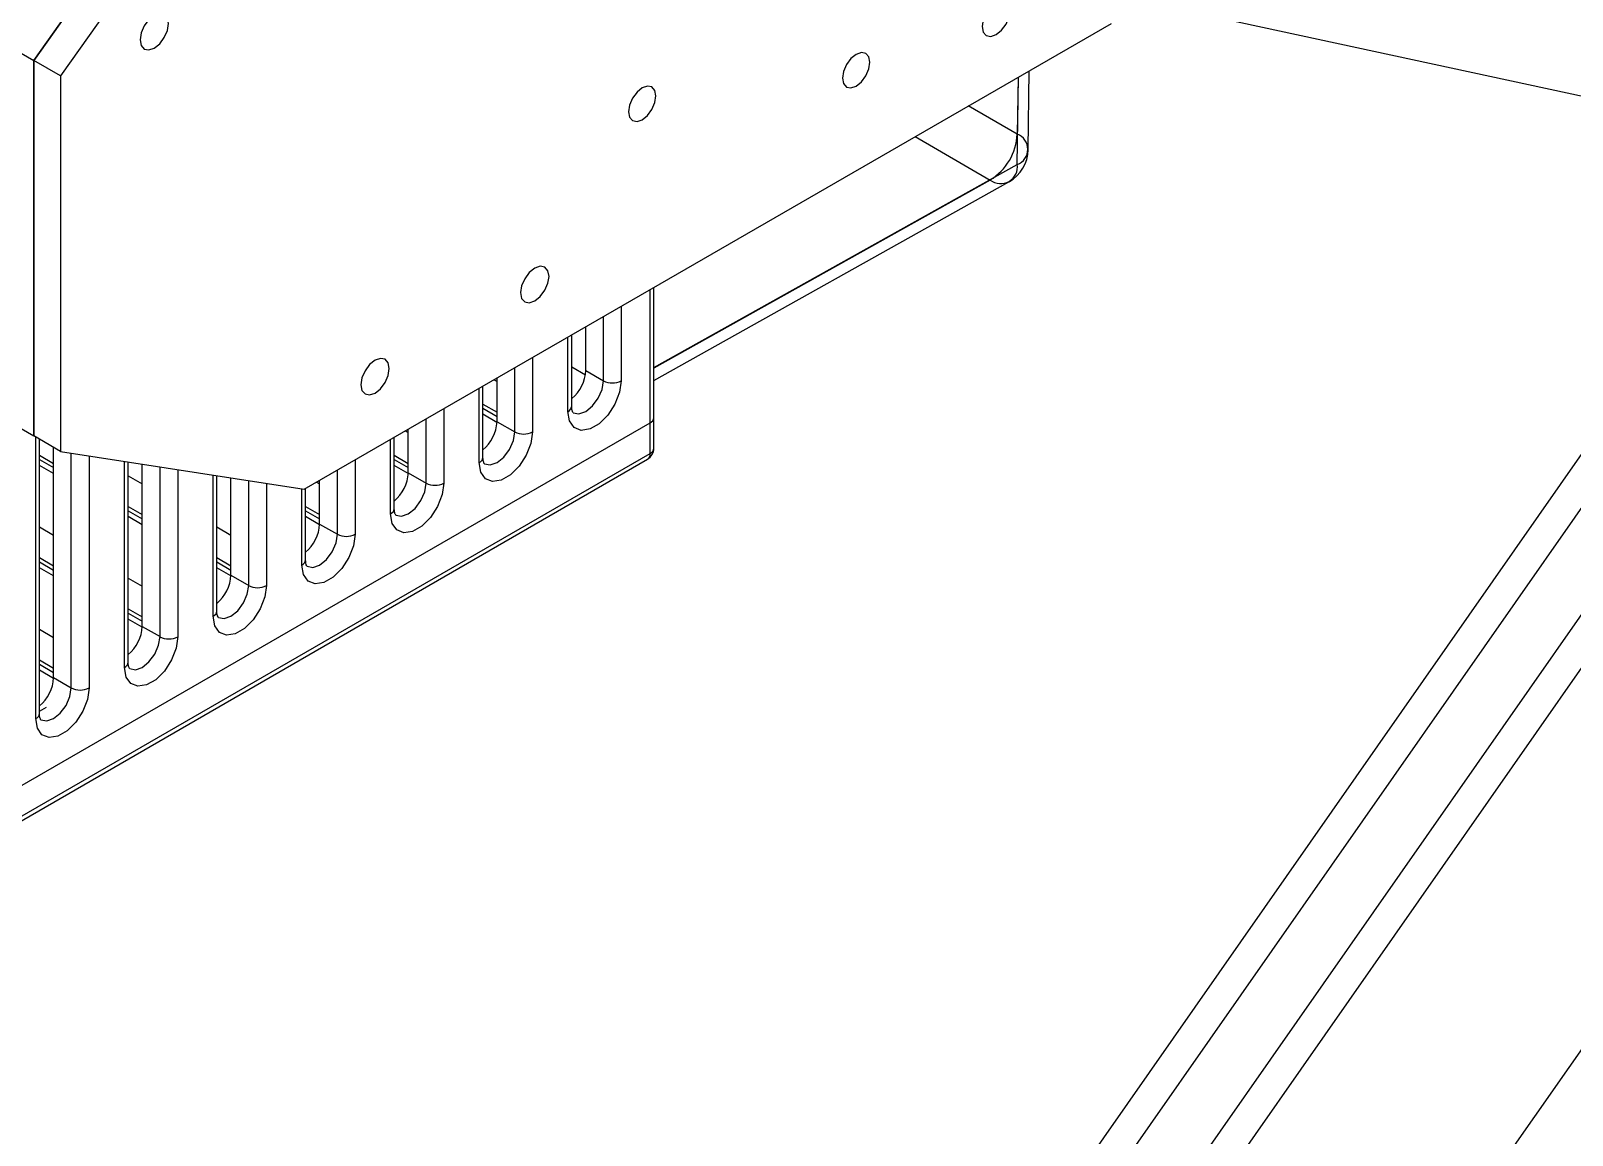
# Model space of a CAD drawing. Header units: millimetres. Extents: x 0 to 293, y 0 to 345.
# Drawn here: x 108 to 230.8, y 88.1 to 176.2 of the extents above; entities that cross this region are included whole.
import ezdxf

# ---------------------------------------------------------------- set-up
doc = ezdxf.new("R2010")
doc.units = ezdxf.units.MM

msp = doc.modelspace()

# ---------------------------------------------------------------- linework, layer by layer
at = {"color": 7, "linetype": 'Continuous', "lineweight": 25}
for p, q in [((108.19, 173.79), (165.72, 255.17)), ((165.72, 255.17), (108.19, 173.79)), ((167.84, 253.95), (110.31, 172.56)), ((2.12, 235.02), (108.19, 173.79)), ((2.16, 235), (108.19, 173.79)), ((2.12, 205.08), (108.19, 143.85)), ((177.74, 182.59), (256.67, 165.56)), ((265.63, 178.38), (187.15, 66.07)), ((267.75, 177.16), (189.27, 64.85)), ((129.74, 139.6), (194.1, 176.75)), ((108.19, 143.85), (108.19, 173.79)), ((110.31, 172.56), (108.19, 173.79)), ((108.19, 173.79), (108.19, 143.85)), ((110.31, 172.56), (110.31, 142.62)), ((186.59, 165.51), (186.69, 172.47)), ((186.65, 172.45), (186.59, 167.92)), ((187.47, 166.69), (187.55, 172.97)), ((186.59, 167.92), (182.69, 170.17)), ((178.45, 167.72), (184.44, 164.26)), ((248.91, 167.24), (180.79, 69.75)), ((251.5, 166.68), (182.91, 68.52)), ((157.62, 149.31), (186.59, 165.51)), ((213.86, 69.57), (280.36, 164.74)), ((184.44, 164.26), (157.62, 149.27)), ((157.62, 148.28), (185.93, 164.11)), ((157.33, 144.91), (157.33, 155.53)), ((157.62, 145.31), (157.62, 155.7)), ((155.02, 154.19), (155.02, 148.26)), ((152.19, 149.07), (152.19, 152.56)), ((153.6, 148.26), (153.6, 153.37)), ((150.77, 145.81), (150.77, 151.74)), ((151.07, 146.22), (151.07, 151.91)), ((147.94, 150.11), (147.94, 144.18)), ((146.53, 144.18), (146.53, 149.29)), ((152.16, 148.71), (151.07, 149.34)), ((152.19, 149.07), (153.6, 148.26)), ((143.7, 141.73), (143.7, 147.66)), ((143.99, 142.14), (143.99, 147.83)), ((144.88, 148.34), (145.12, 148.2)), ((145.12, 144.99), (145.12, 148.48)), ((143.99, 146.4), (145.12, 145.75)), ((139.46, 140.09), (139.46, 145.21)), ((140.87, 146.03), (140.87, 140.09)), ((143.99, 146.06), (145.12, 145.41)), ((145.11, 144.93), (143.99, 145.58)), ((157.62, 142.87), (157.62, 145.31)), ((105.7, 115.1), (157.33, 144.91)), ((105.7, 115.1), (157.33, 144.91)), ((110.31, 142.62), (108.19, 143.85)), ((137.8, 144.25), (138.04, 144.12)), ((138.04, 140.91), (138.04, 144.39)), ((145.12, 144.99), (146.53, 144.18)), ((157.33, 142.46), (157.33, 144.91)), ((108.35, 121.32), (108.35, 143.75)), ((108.64, 121.72), (108.64, 143.59)), ((109.76, 124.58), (109.76, 142.94)), ((110.31, 142.62), (129.74, 139.6)), ((136.63, 137.64), (136.63, 143.58)), ((136.92, 138.05), (136.92, 143.75)), ((105.49, 112.19), (157.12, 142)), ((105.7, 112.65), (157.33, 142.46)), ((108.64, 142.31), (109.76, 141.67)), ((108.64, 141.98), (109.76, 141.33)), ((109.76, 140.85), (108.64, 141.5)), ((111.17, 123.77), (111.17, 142.49)), ((112.59, 142.27), (112.59, 123.77)), ((115.42, 125.4), (115.42, 141.83)), ((115.71, 125.81), (115.71, 141.78)), ((116.83, 128.66), (116.83, 141.61)), ((118.25, 127.85), (118.25, 141.39)), ((133.8, 141.94), (133.8, 136.01)), ((136.92, 142.31), (138.04, 141.67)), ((136.92, 141.98), (138.04, 141.33)), ((138.04, 140.85), (136.92, 141.5)), ((115.71, 140.68), (116.83, 140.03)), ((119.66, 141.17), (119.66, 127.85)), ((122.49, 129.48), (122.49, 140.73)), ((122.78, 129.89), (122.78, 140.68)), ((123.9, 132.75), (123.9, 140.51)), ((125.32, 131.93), (125.32, 140.29)), ((130.73, 140.17), (130.97, 140.03)), ((130.97, 136.83), (130.97, 140.31)), ((132.39, 136.01), (132.39, 141.13)), ((138.04, 140.91), (139.46, 140.09)), ((126.73, 140.07), (126.73, 131.93)), ((129.56, 133.56), (129.56, 139.63)), ((129.85, 133.97), (129.85, 139.66)), ((115.71, 138.23), (116.83, 137.58)), ((115.71, 137.89), (116.83, 137.25)), ((129.85, 138.23), (130.97, 137.58)), ((129.85, 137.89), (130.97, 137.25)), ((108.64, 136.6), (109.76, 135.95)), ((116.83, 136.77), (115.71, 137.42)), ((122.78, 136.6), (123.9, 135.95)), ((130.97, 136.77), (129.85, 137.42)), ((130.97, 136.83), (132.39, 136.01)), ((108.64, 134.15), (109.76, 133.5)), ((122.78, 134.15), (123.9, 133.5)), ((108.64, 133.81), (109.76, 133.16)), ((109.76, 132.69), (108.64, 133.33)), ((122.78, 133.81), (123.9, 133.16)), ((123.9, 132.69), (122.78, 133.33)), ((123.9, 132.75), (125.32, 131.93)), ((115.71, 132.52), (116.83, 131.87)), ((115.71, 130.07), (116.83, 129.42)), ((115.71, 129.73), (116.83, 129.08)), ((116.83, 128.61), (115.71, 129.25)), ((108.64, 128.44), (109.76, 127.79)), ((116.83, 128.66), (118.25, 127.85)), ((108.64, 125.99), (109.76, 125.34)), ((108.64, 125.65), (109.76, 125)), ((109.76, 124.52), (108.64, 125.17)), ((109.76, 124.58), (111.17, 123.77)), ((108.64, 121.92), (109.2, 122.23))]:
    msp.add_line(p, q, dxfattribs=at)
at = {"color": 7, "linetype": 'Continuous', "lineweight": 25, "flags": 128}
for points in [[(186.04, 177.82), (185.95, 178.27), (185.71, 178.55), (185.34, 178.62), (184.91, 178.47), (184.48, 178.12), (184.11, 177.63), (183.86, 177.06), (183.78, 176.51), (183.86, 176.06), (184.11, 175.78), (184.48, 175.71), (184.91, 175.86), (185.34, 176.21), (185.71, 176.7), (185.95, 177.27), (186.04, 177.82)], [(118.93, 176.74), (118.84, 177.19), (118.59, 177.47), (118.23, 177.55), (117.79, 177.4), (117.36, 177.05), (116.99, 176.55), (116.75, 175.99), (116.66, 175.44), (116.75, 174.99), (116.99, 174.7), (117.36, 174.63), (117.79, 174.78), (118.23, 175.13), (118.59, 175.63), (118.84, 176.19), (118.93, 176.74)], [(174.84, 173.65), (174.76, 174.08), (174.52, 174.36), (174.16, 174.43), (173.74, 174.28), (173.32, 173.94), (172.97, 173.46), (172.73, 172.91), (172.65, 172.38), (172.73, 171.95), (172.97, 171.67), (173.32, 171.6), (173.74, 171.75), (174.16, 172.09), (174.52, 172.57), (174.76, 173.12), (174.84, 173.65)], [(157.79, 170.97), (157.71, 171.41), (157.47, 171.68), (157.12, 171.75), (156.7, 171.61), (156.28, 171.27), (155.92, 170.79), (155.69, 170.24), (155.6, 169.71), (155.69, 169.27), (155.92, 169), (156.28, 168.93), (156.7, 169.07), (157.12, 169.41), (157.47, 169.89), (157.71, 170.44), (157.79, 170.97)], [(149.26, 156.58), (149.17, 157.03), (148.93, 157.31), (148.56, 157.39), (148.13, 157.23), (147.69, 156.89), (147.33, 156.39), (147.08, 155.82), (146.99, 155.28), (147.08, 154.82), (147.33, 154.54), (147.69, 154.47), (148.13, 154.62), (148.56, 154.97), (148.93, 155.47), (149.17, 156.03), (149.26, 156.58)], [(136.53, 149.23), (136.44, 149.68), (136.2, 149.97), (135.83, 150.04), (135.4, 149.89), (134.96, 149.54), (134.6, 149.04), (134.35, 148.48), (134.27, 147.93), (134.35, 147.48), (134.6, 147.2), (134.96, 147.12), (135.4, 147.27), (135.83, 147.62), (136.2, 148.12), (136.44, 148.68), (136.53, 149.23)], [(155.02, 148.26), (154.89, 147.35), (154.52, 146.4), (153.95, 145.52), (153.26, 144.83), (152.53, 144.41), (151.83, 144.3), (151.27, 144.52), (150.9, 145.05), (150.77, 145.81)], [(151.18, 145.71), (151.19, 145.71), (151.65, 145.62), (152.19, 145.81), (152.73, 146.25), (153.19, 146.86), (153.49, 147.57), (153.6, 148.26)], [(147.94, 144.18), (147.82, 143.26), (147.45, 142.32), (146.88, 141.44), (146.19, 140.75), (145.45, 140.33), (144.76, 140.22), (144.2, 140.44), (143.83, 140.96), (143.7, 141.73)], [(144.11, 141.63), (144.12, 141.63), (144.57, 141.54), (145.12, 141.73), (145.66, 142.16), (146.12, 142.78), (146.42, 143.49), (146.53, 144.18)], [(140.87, 140.09), (140.75, 139.18), (140.38, 138.23), (139.81, 137.36), (139.12, 136.67), (138.38, 136.24), (137.69, 136.14), (137.13, 136.36), (136.76, 136.88), (136.63, 137.64)], [(137.04, 137.55), (137.04, 137.55), (137.5, 137.46), (138.04, 137.64), (138.59, 138.08), (139.04, 138.7), (139.35, 139.41), (139.46, 140.09)], [(133.8, 136.01), (133.67, 135.1), (133.31, 134.15), (132.74, 133.28), (132.05, 132.59), (131.31, 132.16), (130.62, 132.05), (130.06, 132.27), (129.69, 132.8), (129.56, 133.56)], [(129.97, 133.47), (129.97, 133.46), (130.43, 133.37), (130.97, 133.56), (131.51, 134), (131.97, 134.62), (132.28, 135.33), (132.39, 136.01)], [(126.73, 131.93), (126.6, 131.02), (126.23, 130.07), (125.67, 129.2), (124.98, 128.51), (124.24, 128.08), (123.55, 127.97), (122.98, 128.19), (122.62, 128.72), (122.49, 129.48)], [(122.9, 129.39), (122.9, 129.38), (123.36, 129.29), (123.9, 129.48), (124.44, 129.92), (124.9, 130.54), (125.21, 131.24), (125.32, 131.93)], [(119.66, 127.85), (119.53, 126.94), (119.16, 125.99), (118.6, 125.11), (117.91, 124.42), (117.17, 124), (116.48, 123.89), (115.91, 124.11), (115.55, 124.63), (115.42, 125.4)], [(115.83, 125.3), (115.83, 125.3), (116.29, 125.21), (116.83, 125.4), (117.37, 125.84), (117.83, 126.45), (118.14, 127.16), (118.25, 127.85)], [(112.59, 123.77), (112.46, 122.85), (112.09, 121.9), (111.53, 121.03), (110.84, 120.34), (110.1, 119.92), (109.41, 119.81), (108.84, 120.03), (108.47, 120.55), (108.35, 121.32)], [(108.75, 121.22), (108.76, 121.22), (109.22, 121.13), (109.76, 121.32), (110.3, 121.75), (110.76, 122.37), (111.07, 123.08), (111.17, 123.77)]]:
    msp.add_lwpolyline(points, dxfattribs=at)
at = {"color": 7, "linetype": 'Continuous', "lineweight": 25}
for centre, radius, start, end in [((181.99, 168.17), 4.61, 302.0828, 356.8812), ((186.15, 166.71), 1.28, 290.0179, 69.9945), ((184.47, 166.73), 3, 299.2142, 359.2292), ((185.27, 165.31), 1.34, 231.5447, 8.4538), ((149.06, 149.24), 3.14, 309.8719, 357.0462), ((154.31, 149.62), 1.54, 242.6097, 297.3903), ((150.57, 146.27), 0.503, 294.3747, 354.3052), ((157.12, 145.36), 0.503, 294.3747, 354.3052), ((157.12, 145.36), 0.503, 294.3747, 354.3052), ((141.98, 145.15), 3.14, 309.8719, 357.0462), ((147.24, 145.54), 1.54, 242.6097, 297.3903), ((156.62, 142.87), 1, 299.9973, 0), ((157.12, 142.92), 0.503, 294.3747, 354.3052), ((143.49, 142.19), 0.503, 294.3747, 354.3052), ((156.84, 142.4), 0.493, 305.0133, 6.2988), ((134.91, 141.07), 3.14, 309.8719, 357.0462), ((140.17, 141.46), 1.54, 242.6097, 297.3903), ((136.42, 138.1), 0.503, 294.3747, 354.3052), ((127.84, 136.99), 3.14, 309.8719, 357.0462), ((133.1, 137.38), 1.54, 242.6097, 297.3903), ((129.35, 134.02), 0.503, 294.3747, 354.3052), ((120.77, 132.91), 3.14, 309.8719, 357.0462), ((126.02, 133.29), 1.54, 242.6097, 297.3903), ((122.28, 129.94), 0.503, 294.3747, 354.3052), ((113.7, 128.83), 3.14, 309.8719, 357.0462), ((118.95, 129.21), 1.54, 242.6097, 297.3903), ((115.21, 125.86), 0.503, 294.3747, 354.3052), ((106.63, 124.74), 3.14, 309.8719, 357.0462), ((111.88, 125.13), 1.54, 242.6097, 297.3903), ((108.14, 121.77), 0.503, 294.3747, 354.3052)]:
    msp.add_arc(centre, radius, start, end, dxfattribs=at)
for points, knots in [([(151.18, 145.72), (151.18, 145.71), (151.18, 145.71), (151.08, 145.9), (151.07, 146.13), (151.07, 146.22)], [0, 0, 0, 0, 0.3986555, 0.773283, 1, 1, 1, 1]), ([(144.11, 141.63), (144.11, 141.63), (144.11, 141.62), (144.01, 141.81), (144, 142.05), (143.99, 142.14)], [0, 0, 0, 0, 0.398656, 0.773283, 1, 1, 1, 1]), ([(137.04, 137.55), (137.04, 137.55), (137.04, 137.54), (136.94, 137.73), (136.93, 137.96), (136.92, 138.05)], [0, 0, 0, 0, 0.398656, 0.773283, 1, 1, 1, 1]), ([(129.97, 133.47), (129.97, 133.47), (129.96, 133.46), (129.87, 133.65), (129.86, 133.88), (129.85, 133.97)], [0, 0, 0, 0, 0.398656, 0.773283, 1, 1, 1, 1]), ([(122.9, 129.39), (122.9, 129.38), (122.89, 129.38), (122.8, 129.57), (122.79, 129.8), (122.78, 129.89)], [0, 0, 0, 0, 0.398656, 0.773283, 1, 1, 1, 1]), ([(115.83, 125.31), (115.83, 125.3), (115.82, 125.3), (115.73, 125.49), (115.71, 125.72), (115.71, 125.81)], [0, 0, 0, 0, 0.398656, 0.773283, 1, 1, 1, 1]), ([(108.76, 121.22), (108.75, 121.22), (108.75, 121.21), (108.65, 121.4), (108.64, 121.64), (108.64, 121.72)], [0, 0, 0, 0, 0.398656, 0.773283, 1, 1, 1, 1])]:
    msp.add_open_spline(points, degree=3, knots=knots, dxfattribs=at)

doc.saveas('drawing.dxf')
